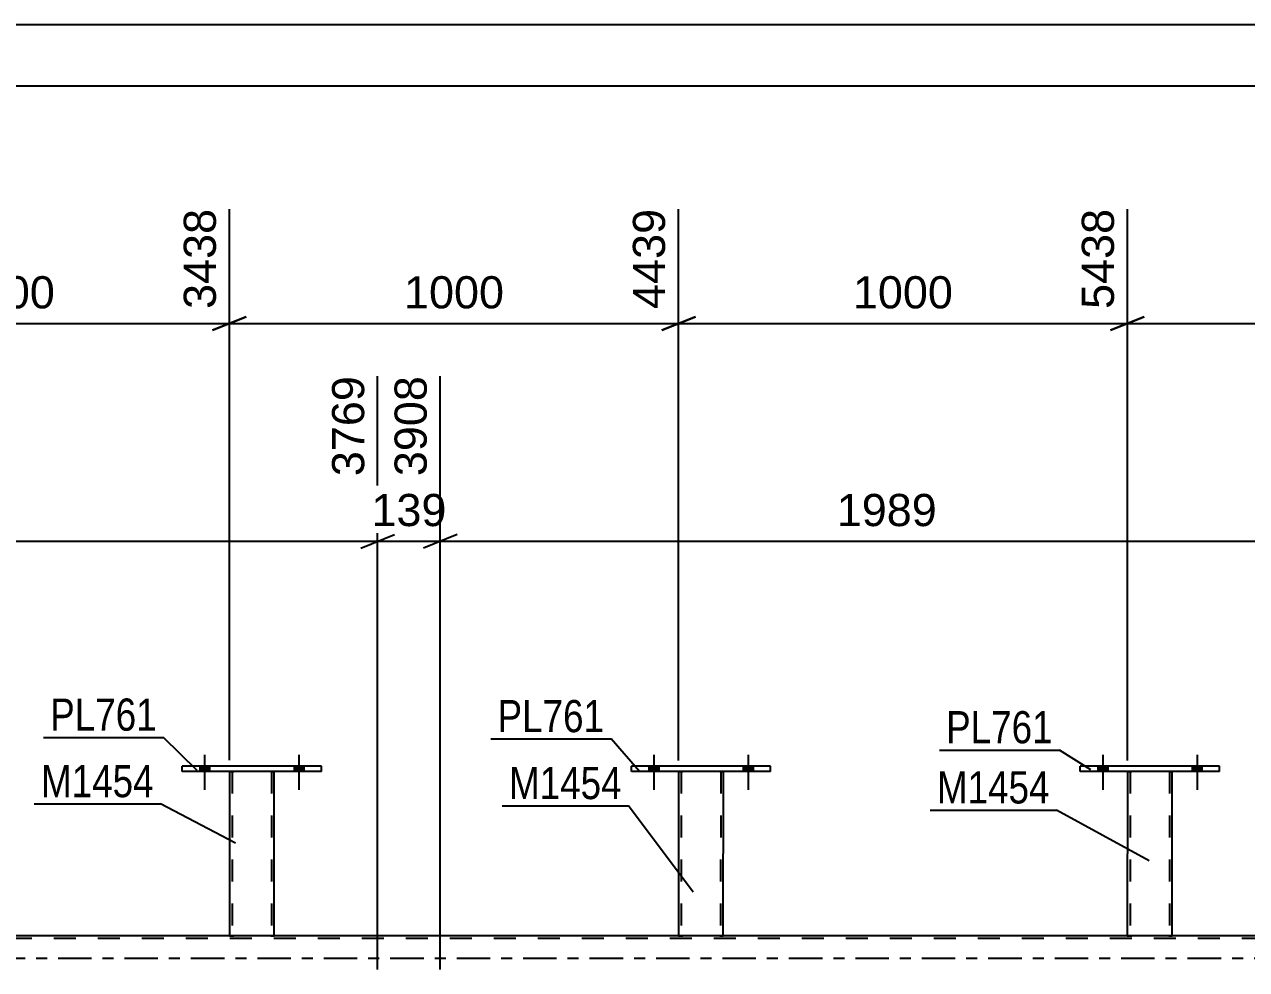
# Model space of a CAD drawing. Header units: millimetres. Extents: x -57 to 784, y -419 to 175.
# Drawn here: x 107.8 to 216.6, y -1 to 83.2 of the extents above; entities that cross this region are included whole.
import ezdxf

# ---------------------------------------------------------------- set-up
doc = ezdxf.new("R2010")
doc.units = ezdxf.units.MM
doc.linetypes.add('DXK_LINE_DOT2', pattern=[3.9198, 1.9599, -1.9599])
doc.linetypes.add('DXK_LINE_DOT3', pattern=[5.9187, 2.979, -0.9799, 0.9799, -0.9799])
doc.styles.add('Arial', font='ARIAL.TTF', dxfattribs={"height": 0.2})
doc.styles.add('Arial Narrow', font='ARIALN.TTF', dxfattribs={"height": 0.2})

# ---------------------------------------------------------------- blocks, each defined once
blk = doc.blocks.new('Part-122571493-2538 - 2452')
at = {"color": 2, "linetype": 'Continuous'}
for p, q in [((206.03, 16.64), (206.02, 2)), ((210.02, 2), (210.03, 16.64)), ((206.06, 2), (206.02, 2)), ((206.16, 2), (206.06, 2)), ((206.32, 2), (206.16, 2)), ((209.73, 2), (206.32, 2)), ((209.88, 2), (209.73, 2)), ((209.99, 2), (209.88, 2)), ((209.99, 2), (210.02, 2))]:
    blk.add_line(p, q, dxfattribs=at)
at = {"color": 7, "linetype": 'DXK_LINE_DOT2'}
for p, q in [((206.03, 16.64), (206.03, 16.64)), ((206.03, 16.64), (206.03, 16.64)), ((206.03, 16.64), (206.03, 16.64)), ((206.06, 16.64), (206.03, 16.64)), ((206.03, 16.64), (206.06, 16.64)), ((206.17, 16.64), (206.06, 16.64)), ((206.06, 16.64), (206.17, 16.64)), ((206.32, 16.64), (206.17, 16.64)), ((206.17, 16.64), (206.32, 16.64)), ((206.27, 16.64), (206.26, 2)), ((206.27, 16.64), (206.27, 16.64)), ((206.28, 16.64), (206.27, 16.64)), ((206.27, 16.64), (206.28, 16.64)), ((206.34, 16.64), (206.28, 16.64)), ((206.28, 16.64), (206.34, 16.64)), ((209.73, 16.64), (206.32, 16.64)), ((209.73, 16.64), (206.32, 16.64)), ((209.64, 16.64), (206.34, 16.64)), ((206.34, 16.64), (206.41, 16.64)), ((209.72, 16.64), (206.41, 16.64)), ((209.72, 16.64), (209.64, 16.64)), ((209.77, 16.64), (209.72, 16.64)), ((209.72, 16.64), (209.77, 16.64)), ((209.73, 16.64), (209.89, 16.64)), ((209.89, 16.64), (209.73, 16.64)), ((209.79, 16.64), (209.77, 16.64)), ((209.77, 16.64), (209.79, 16.64)), ((209.79, 16.64), (209.78, 2)), ((209.79, 16.64), (209.79, 16.64)), ((209.89, 16.64), (209.99, 16.64)), ((209.99, 16.64), (209.89, 16.64)), ((209.99, 16.64), (210.03, 16.64)), ((210.03, 16.64), (209.99, 16.64)), ((210.03, 16.64), (210.03, 16.64)), ((210.03, 16.64), (210.03, 16.64)), ((210.03, 16.64), (210.03, 16.64)), ((206.02, 2), (206.06, 2)), ((206.06, 2), (206.16, 2)), ((206.16, 2), (206.32, 2)), ((206.28, 2), (206.26, 2)), ((206.26, 2), (206.28, 2)), ((206.33, 2), (206.28, 2)), ((206.28, 2), (206.32, 2)), ((209.73, 2), (206.32, 2)), ((206.32, 2), (206.33, 2)), ((209.63, 2), (206.33, 2)), ((206.33, 2), (206.41, 2)), ((209.71, 2), (206.41, 2)), ((209.71, 2), (209.63, 2)), ((209.76, 2), (209.71, 2)), ((209.71, 2), (209.76, 2)), ((209.73, 2), (209.88, 2)), ((209.78, 2), (209.76, 2)), ((209.76, 2), (209.78, 2)), ((209.88, 2), (209.99, 2)), ((209.99, 2), (210.02, 2)), ((210.02, 2), (210.02, 2)), ((210.02, 2), (210.02, 2)), ((210.02, 2), (210.02, 2)), ((210.02, 2), (210.02, 2))]:
    blk.add_line(p, q, dxfattribs=at)
blk = doc.blocks.new('Bolt-122571493-2719 - 2452')
at = {"linetype": 'Continuous'}
for points in [[(123.39, 16.64), (124.27, 16.64), (124.27, 17.12), (123.39, 17.12)], [(131.79, 16.64), (132.67, 16.64), (132.67, 17.12), (131.79, 17.12)]]:
    blk.add_hatch(color=1, dxfattribs=at).paths.add_polyline_path(points)
at = {"color": 1, "linetype": 'Continuous'}
for p, q in [((123.83, 18.12), (123.83, 15)), ((132.23, 18.12), (132.23, 15)), ((123.39, 17.12), (123.39, 16.64)), ((124.27, 17.12), (124.27, 16.64)), ((131.79, 17.12), (131.79, 16.64)), ((132.67, 17.12), (132.67, 16.64))]:
    blk.add_line(p, q, dxfattribs=at)
blk = doc.blocks.new('Part-122571493-2771 - 2452')
at = {"color": 2, "linetype": 'Continuous'}
for p, q in [((126.03, 16.64), (126.03, 2)), ((130.03, 2), (130.03, 16.64)), ((126.06, 2), (126.03, 2)), ((126.17, 2), (126.06, 2)), ((126.32, 2), (126.17, 2)), ((129.73, 2), (126.32, 2)), ((129.89, 2), (129.73, 2)), ((129.99, 2), (129.89, 2)), ((129.99, 2), (130.03, 2))]:
    blk.add_line(p, q, dxfattribs=at)
at = {"color": 7, "linetype": 'DXK_LINE_DOT2'}
for p, q in [((126.03, 16.64), (126.03, 16.64)), ((126.03, 16.64), (126.03, 16.64)), ((126.03, 16.64), (126.03, 16.64)), ((126.07, 16.64), (126.03, 16.64)), ((126.03, 16.64), (126.07, 16.64)), ((126.17, 16.64), (126.07, 16.64)), ((126.07, 16.64), (126.17, 16.64)), ((126.33, 16.64), (126.17, 16.64)), ((126.17, 16.64), (126.33, 16.64)), ((126.27, 16.64), (126.27, 16.64)), ((126.27, 16.64), (126.27, 2)), ((126.29, 16.64), (126.27, 16.64)), ((126.27, 16.64), (126.29, 16.64)), ((126.34, 16.64), (126.29, 16.64)), ((126.29, 16.64), (126.34, 16.64)), ((129.74, 16.64), (126.33, 16.64)), ((129.74, 16.64), (126.33, 16.64)), ((129.64, 16.64), (126.34, 16.64)), ((126.34, 16.64), (126.42, 16.64)), ((129.72, 16.64), (126.42, 16.64)), ((129.72, 16.64), (129.64, 16.64)), ((129.77, 16.64), (129.72, 16.64)), ((129.72, 16.64), (129.77, 16.64)), ((129.74, 16.64), (129.89, 16.64)), ((129.89, 16.64), (129.74, 16.64)), ((129.79, 16.64), (129.77, 16.64)), ((129.77, 16.64), (129.79, 16.64)), ((129.79, 16.64), (129.79, 16.64)), ((129.79, 16.64), (129.79, 2)), ((129.89, 16.64), (130, 16.64)), ((130, 16.64), (129.89, 16.64)), ((130, 16.64), (130.03, 16.64)), ((130.03, 16.64), (130, 16.64)), ((130.03, 16.64), (130.03, 16.64)), ((130.03, 16.64), (130.03, 16.64)), ((130.03, 16.64), (130.03, 16.64)), ((126.03, 2), (126.06, 2)), ((126.06, 2), (126.17, 2)), ((126.17, 2), (126.32, 2)), ((126.29, 2), (126.27, 2)), ((126.27, 2), (126.29, 2)), ((126.34, 2), (126.29, 2)), ((126.29, 2), (126.32, 2)), ((129.73, 2), (126.32, 2)), ((126.32, 2), (126.34, 2)), ((129.64, 2), (126.34, 2)), ((126.34, 2), (126.42, 2)), ((129.72, 2), (126.42, 2)), ((129.72, 2), (129.64, 2)), ((129.77, 2), (129.72, 2)), ((129.72, 2), (129.77, 2)), ((129.73, 2), (129.89, 2)), ((129.79, 2), (129.77, 2)), ((129.77, 2), (129.79, 2)), ((129.89, 2), (129.99, 2)), ((129.99, 2), (130.03, 2)), ((130.03, 2), (130.03, 2)), ((130.03, 2), (130.03, 2)), ((130.03, 2), (130.03, 2)), ((130.03, 2), (130.03, 2))]:
    blk.add_line(p, q, dxfattribs=at)
blk = doc.blocks.new('Part-122571493-2902 - 2452')
at = {"color": 2, "linetype": 'Continuous'}
for p, q in [((166.04, 16.64), (166.03, 2)), ((170.03, 2), (170.04, 16.64)), ((166.07, 2), (166.03, 2)), ((166.17, 2), (166.07, 2)), ((166.33, 2), (166.17, 2)), ((169.74, 2), (166.33, 2)), ((169.89, 2), (169.74, 2)), ((170, 2), (169.89, 2)), ((170, 2), (170.03, 2))]:
    blk.add_line(p, q, dxfattribs=at)
at = {"color": 7, "linetype": 'DXK_LINE_DOT2'}
for p, q in [((166.04, 16.64), (166.04, 16.64)), ((166.04, 16.64), (166.04, 16.64)), ((166.04, 16.64), (166.04, 16.64)), ((166.07, 16.64), (166.04, 16.64)), ((166.04, 16.64), (166.07, 16.64)), ((166.18, 16.64), (166.07, 16.64)), ((166.07, 16.64), (166.18, 16.64)), ((166.33, 16.64), (166.18, 16.64)), ((166.18, 16.64), (166.33, 16.64)), ((166.28, 16.64), (166.27, 2)), ((166.28, 16.64), (166.28, 16.64)), ((166.3, 16.64), (166.28, 16.64)), ((166.28, 16.64), (166.3, 16.64)), ((166.35, 16.64), (166.3, 16.64)), ((166.3, 16.64), (166.35, 16.64)), ((169.74, 16.64), (166.33, 16.64)), ((169.74, 16.64), (166.33, 16.64)), ((169.65, 16.64), (166.35, 16.64)), ((166.35, 16.64), (166.43, 16.64)), ((169.73, 16.64), (166.43, 16.64)), ((169.73, 16.64), (169.65, 16.64)), ((169.78, 16.64), (169.73, 16.64)), ((169.73, 16.64), (169.78, 16.64)), ((169.74, 16.64), (169.9, 16.64)), ((169.9, 16.64), (169.74, 16.64)), ((169.8, 16.64), (169.78, 16.64)), ((169.78, 16.64), (169.8, 16.64)), ((169.8, 16.64), (169.79, 2)), ((169.8, 16.64), (169.8, 16.64)), ((169.9, 16.64), (170, 16.64)), ((170, 16.64), (169.9, 16.64)), ((170, 16.64), (170.04, 16.64)), ((170.04, 16.64), (170, 16.64)), ((170.04, 16.64), (170.04, 16.64)), ((170.04, 16.64), (170.04, 16.64)), ((170.04, 16.64), (170.04, 16.64)), ((166.03, 2), (166.07, 2)), ((166.07, 2), (166.17, 2)), ((166.17, 2), (166.33, 2)), ((166.29, 2), (166.27, 2)), ((166.27, 2), (166.29, 2)), ((166.34, 2), (166.29, 2)), ((166.29, 2), (166.33, 2)), ((169.74, 2), (166.33, 2)), ((166.33, 2), (166.34, 2)), ((169.65, 2), (166.34, 2)), ((166.34, 2), (166.42, 2)), ((169.72, 2), (166.42, 2)), ((169.72, 2), (169.65, 2)), ((169.77, 2), (169.72, 2)), ((169.72, 2), (169.77, 2)), ((169.74, 2), (169.89, 2)), ((169.79, 2), (169.77, 2)), ((169.77, 2), (169.79, 2)), ((169.89, 2), (170, 2)), ((170, 2), (170.03, 2)), ((170.03, 2), (170.03, 2)), ((170.03, 2), (170.03, 2)), ((170.03, 2), (170.03, 2)), ((170.03, 2), (170.03, 2))]:
    blk.add_line(p, q, dxfattribs=at)
blk = doc.blocks.new('Bolt-122571493-2812 - 2452')
at = {"linetype": 'Continuous'}
for points in [[(123.39, 16.64), (124.27, 16.64), (124.27, 17.12), (123.39, 17.12)], [(131.79, 16.64), (132.67, 16.64), (132.67, 17.12), (131.79, 17.12)]]:
    blk.add_hatch(color=1, dxfattribs=at).paths.add_polyline_path(points)
at = {"color": 1, "linetype": 'Continuous'}
for p, q in [((123.83, 18.12), (123.83, 15)), ((132.23, 18.12), (132.23, 15)), ((123.39, 17.12), (123.39, 16.64)), ((124.27, 17.12), (124.27, 16.64)), ((131.79, 17.12), (131.79, 16.64)), ((132.67, 17.12), (132.67, 16.64))]:
    blk.add_line(p, q, dxfattribs=at)
blk = doc.blocks.new('Bolt-122571493-2934 - 2452')
at = {"linetype": 'Continuous'}
for points in [[(163.4, 16.64), (164.28, 16.64), (164.28, 17.12), (163.4, 17.12)], [(171.8, 16.64), (172.68, 16.64), (172.68, 17.12), (171.8, 17.12)]]:
    blk.add_hatch(color=1, dxfattribs=at).paths.add_polyline_path(points)
at = {"color": 1, "linetype": 'Continuous'}
for p, q in [((163.84, 18.12), (163.84, 15)), ((172.24, 18.12), (172.24, 15)), ((163.4, 17.12), (163.4, 16.64)), ((164.28, 17.12), (164.28, 16.64)), ((171.8, 17.12), (171.8, 16.64)), ((172.68, 17.12), (172.68, 16.64))]:
    blk.add_line(p, q, dxfattribs=at)
blk = doc.blocks.new('Bolt-122571493-2822 - 2452')
at = {"linetype": 'Continuous'}
for points in [[(163.4, 16.64), (164.28, 16.64), (164.28, 17.12), (163.4, 17.12)], [(171.8, 16.64), (172.68, 16.64), (172.68, 17.12), (171.8, 17.12)]]:
    blk.add_hatch(color=1, dxfattribs=at).paths.add_polyline_path(points)
at = {"color": 1, "linetype": 'Continuous'}
for p, q in [((163.84, 18.12), (163.84, 15)), ((172.24, 18.12), (172.24, 15)), ((163.4, 17.12), (163.4, 16.64)), ((164.28, 17.12), (164.28, 16.64)), ((171.8, 17.12), (171.8, 16.64)), ((172.68, 17.12), (172.68, 16.64))]:
    blk.add_line(p, q, dxfattribs=at)
blk = doc.blocks.new('Bolt-122571493-2823 - 2452')
at = {"linetype": 'Continuous'}
for points in [[(203.39, 16.64), (204.27, 16.64), (204.27, 17.12), (203.39, 17.12)], [(211.79, 16.64), (212.67, 16.64), (212.67, 17.12), (211.79, 17.12)]]:
    blk.add_hatch(color=1, dxfattribs=at).paths.add_polyline_path(points)
at = {"color": 1, "linetype": 'Continuous'}
for p, q in [((203.83, 18.12), (203.83, 15)), ((212.23, 18.12), (212.23, 15)), ((203.39, 17.12), (203.39, 16.64)), ((204.27, 17.12), (204.27, 16.64)), ((211.79, 17.12), (211.79, 16.64)), ((212.67, 17.12), (212.67, 16.64))]:
    blk.add_line(p, q, dxfattribs=at)
blk = doc.blocks.new('Part-122571493-2871 - 2452')
at = {"color": 2, "linetype": 'Continuous'}
for p, q in [((161.84, 16.64), (161.84, 17.12)), ((174.24, 17.12), (161.84, 17.12)), ((174.24, 16.64), (161.84, 16.64)), ((174.24, 16.64), (174.24, 17.12))]:
    blk.add_line(p, q, dxfattribs=at)
blk = doc.blocks.new('Part-122571493-2881 - 2452')
at = {"color": 7, "linetype": 'DXK_LINE_DOT2'}
for p, q in [((688.57, 1.76), (33.83, 1.76)), ((130.03, 2), (126.03, 2)), ((170.03, 2), (166.03, 2)), ((210.02, 2), (206.02, 2))]:
    blk.add_line(p, q, dxfattribs=at)
at = {"color": 2, "linetype": 'Continuous'}
for p, q in [((126.03, 2), (90.02, 2)), ((166.03, 2), (130.03, 2)), ((206.02, 2), (170.03, 2)), ((246.02, 2), (210.02, 2))]:
    blk.add_line(p, q, dxfattribs=at)
at = {"color": 7, "linetype": 'DXK_LINE_DOT3'}
blk.add_line((33.83, 0), (698.57, 0), dxfattribs=at)
blk = doc.blocks.new('Part-122571493-2944 - 2452')
at = {"color": 2, "linetype": 'Continuous'}
for p, q in [((201.83, 16.64), (201.83, 17.12)), ((214.23, 17.12), (201.83, 17.12)), ((214.23, 16.64), (201.83, 16.64)), ((214.23, 16.64), (214.23, 17.12))]:
    blk.add_line(p, q, dxfattribs=at)
blk = doc.blocks.new('Part-122571493-2950 - 2452')
at = {"color": 2, "linetype": 'Continuous'}
for p, q in [((121.83, 16.64), (121.83, 17.12)), ((134.23, 17.12), (121.83, 17.12)), ((134.23, 16.64), (121.83, 16.64)), ((134.23, 16.64), (134.23, 17.12))]:
    blk.add_line(p, q, dxfattribs=at)
blk = doc.blocks.new('Bolt-122571493-2975 - 2452')
at = {"linetype": 'Continuous'}
for points in [[(203.39, 16.64), (204.27, 16.64), (204.27, 17.12), (203.39, 17.12)], [(211.79, 16.64), (212.67, 16.64), (212.67, 17.12), (211.79, 17.12)]]:
    blk.add_hatch(color=1, dxfattribs=at).paths.add_polyline_path(points)
at = {"color": 1, "linetype": 'Continuous'}
for p, q in [((203.83, 18.12), (203.83, 15)), ((212.23, 18.12), (212.23, 15)), ((203.39, 17.12), (203.39, 16.64)), ((204.27, 17.12), (204.27, 16.64)), ((211.79, 17.12), (211.79, 16.64)), ((212.67, 17.12), (212.67, 16.64))]:
    blk.add_line(p, q, dxfattribs=at)
blk = doc.blocks.new('StraightDimension-122571493-17809 - 2452')
at = {"color": 7, "linetype": 'Continuous'}
for p, q in [((206.03, 17.62), (206.03, 66.72)), ((246.03, 17.6), (246.03, 66.72)), ((207.53, 57.13), (204.53, 55.93)), ((244.53, 55.93), (247.53, 57.13)), ((206.03, 56.53), (246.03, 56.53))]:
    blk.add_line(p, q, dxfattribs=at)
at = {"color": 0}
blk.add_wipeout([(231.07, 57.28), (231.07, 61.48), (220.98, 61.48), (220.98, 57.28)], dxfattribs=at)
at = {"color": 3, "style": 'Arial'}
blk.add_text('1000', height=2.865, dxfattribs=at).set_placement((221.58, 57.88))
at = {"color": 0, "linetype": 'Continuous'}
blk.add_wipeout([(245.43, 67.32), (241.23, 67.32), (241.23, 57.23), (245.43, 57.23)], dxfattribs=at)
at = {"color": 3, "linetype": 'Continuous', "style": 'Arial'}
blk.add_text('6438', height=2.865, rotation=90.0002, dxfattribs=at).set_placement((244.83, 57.83))
blk = doc.blocks.new('StraightDimension-122571493-3809 - 2452')
at = {"color": 7, "linetype": 'Continuous'}
for p, q in [((139.24, -1), (139.24, 51.84)), ((55.42, -1), (55.42, 47.34)), ((56.92, 37.74), (53.92, 36.54)), ((55.42, 37.14), (139.24, 37.14)), ((137.74, 36.54), (140.74, 37.74))]:
    blk.add_line(p, q, dxfattribs=at)
at = {"color": 0, "linetype": 'Continuous'}
blk.add_wipeout([(138.63, 52.44), (134.43, 52.44), (134.43, 42.34), (138.63, 42.34)], dxfattribs=at)
at = {"color": 0}
blk.add_wipeout([(102.37, 37.89), (102.37, 42.09), (92.28, 42.09), (92.28, 37.89)], dxfattribs=at)
at = {"color": 3, "linetype": 'Continuous', "style": 'Arial'}
blk.add_text('3769', height=2.865, rotation=90.0002, dxfattribs=at).set_placement((138.04, 42.94))
at = {"color": 3, "style": 'Arial'}
blk.add_text('2095', height=2.865, dxfattribs=at).set_placement((92.88, 38.49))
blk = doc.blocks.new('StraightDimension-122571493-17812 - 2452')
at = {"color": 7, "linetype": 'Continuous'}
for p, q in [((86.03, 17.64), (86.03, 66.72)), ((126.03, 17.64), (126.03, 66.72)), ((87.53, 57.13), (84.53, 55.93)), ((124.53, 55.93), (127.53, 57.13)), ((86.03, 56.53), (126.03, 56.53))]:
    blk.add_line(p, q, dxfattribs=at)
at = {"color": 0}
blk.add_wipeout([(111.08, 57.28), (111.08, 61.48), (100.98, 61.48), (100.98, 57.28)], dxfattribs=at)
at = {"color": 3, "style": 'Arial'}
blk.add_text('1000', height=2.865, dxfattribs=at).set_placement((101.58, 57.88))
at = {"color": 0, "linetype": 'Continuous'}
blk.add_wipeout([(125.43, 67.32), (121.23, 67.32), (121.23, 57.23), (125.43, 57.23)], dxfattribs=at)
at = {"color": 3, "linetype": 'Continuous', "style": 'Arial'}
blk.add_text('3438', height=2.865, rotation=90.0002, dxfattribs=at).set_placement((124.83, 57.83))
blk = doc.blocks.new('StraightDimension-122571493-3820 - 2452')
at = {"color": 7, "linetype": 'Continuous'}
for p, q in [((139.24, -1), (139.24, 51.84)), ((144.81, -1), (144.81, 51.84)), ((137.74, 36.54), (140.74, 37.74)), ((139.24, 37.14), (144.81, 37.14)), ((146.31, 37.74), (143.31, 36.54))]:
    blk.add_line(p, q, dxfattribs=at)
at = {"color": 0}
blk.add_wipeout([(145.96, 37.89), (145.96, 42.09), (138.09, 42.09), (138.09, 37.89)], dxfattribs=at)
at = {"color": 3, "style": 'Arial'}
blk.add_text('139', height=2.865, dxfattribs=at).set_placement((138.69, 38.49))
at = {"color": 0, "linetype": 'Continuous'}
blk.add_wipeout([(144.21, 52.44), (140.01, 52.44), (140.01, 42.34), (144.21, 42.34)], dxfattribs=at)
at = {"color": 3, "linetype": 'Continuous', "style": 'Arial'}
blk.add_text('3908', height=2.865, rotation=90.0002, dxfattribs=at).set_placement((143.61, 42.94))
blk = doc.blocks.new('StraightDimension-122571493-3834 - 2452')
at = {"color": 7, "linetype": 'Continuous'}
for p, q in [((144.81, -1), (144.81, 51.84)), ((224.37, -1), (224.37, 51.84)), ((146.31, 37.74), (143.31, 36.54)), ((144.81, 37.14), (224.37, 37.14)), ((222.87, 36.54), (225.87, 37.74))]:
    blk.add_line(p, q, dxfattribs=at)
at = {"color": 0, "linetype": 'Continuous'}
blk.add_wipeout([(223.77, 52.44), (219.57, 52.44), (219.57, 42.34), (223.77, 42.34)], dxfattribs=at)
at = {"color": 0}
blk.add_wipeout([(189.64, 37.89), (189.64, 42.09), (179.54, 42.09), (179.54, 37.89)], dxfattribs=at)
at = {"color": 3, "linetype": 'Continuous', "style": 'Arial'}
blk.add_text('5897', height=2.865, rotation=90.0002, dxfattribs=at).set_placement((223.17, 42.94))
at = {"color": 3, "style": 'Arial'}
blk.add_text('1989', height=2.865, dxfattribs=at).set_placement((180.14, 38.49))
blk = doc.blocks.new('StraightDimension-122571493-17810 - 2452')
at = {"color": 7, "linetype": 'Continuous'}
for p, q in [((166.04, 17.63), (166.04, 66.72)), ((206.03, 17.62), (206.03, 66.72)), ((167.54, 57.13), (164.54, 55.93)), ((204.53, 55.93), (207.53, 57.13)), ((166.04, 56.53), (206.03, 56.53))]:
    blk.add_line(p, q, dxfattribs=at)
at = {"color": 0}
blk.add_wipeout([(191.08, 57.28), (191.08, 61.48), (180.98, 61.48), (180.98, 57.28)], dxfattribs=at)
at = {"color": 3, "style": 'Arial'}
blk.add_text('1000', height=2.865, dxfattribs=at).set_placement((181.58, 57.88))
at = {"color": 0, "linetype": 'Continuous'}
blk.add_wipeout([(205.43, 67.32), (201.23, 67.32), (201.23, 57.23), (205.43, 57.23)], dxfattribs=at)
at = {"color": 3, "linetype": 'Continuous', "style": 'Arial'}
blk.add_text('5438', height=2.865, rotation=90.0002, dxfattribs=at).set_placement((204.83, 57.83))
blk = doc.blocks.new('StraightDimension-122571493-17811 - 2452')
at = {"color": 7, "linetype": 'Continuous'}
for p, q in [((126.03, 17.64), (126.03, 66.72)), ((166.04, 17.63), (166.04, 66.72)), ((127.53, 57.13), (124.53, 55.93)), ((164.54, 55.93), (167.54, 57.13)), ((126.03, 56.53), (166.04, 56.53))]:
    blk.add_line(p, q, dxfattribs=at)
at = {"color": 0}
blk.add_wipeout([(151.08, 57.28), (151.08, 61.48), (140.99, 61.48), (140.99, 57.28)], dxfattribs=at)
at = {"color": 3, "style": 'Arial'}
blk.add_text('1000', height=2.865, dxfattribs=at).set_placement((141.59, 57.88))
at = {"color": 0, "linetype": 'Continuous'}
blk.add_wipeout([(165.44, 67.32), (161.24, 67.32), (161.24, 57.23), (165.44, 57.23)], dxfattribs=at)
at = {"color": 3, "linetype": 'Continuous', "style": 'Arial'}
blk.add_text('4439', height=2.865, rotation=90.0002, dxfattribs=at).set_placement((164.84, 57.83))
blk = doc.blocks.new('StraightDimension-122571493-1738 - 1230')
at = {"color": 7, "linetype": 'Continuous'}
blk.add_line((0, 83.16), (688.57, 83.16), dxfattribs=at)
blk = doc.blocks.new('StraightDimension-122571493-2438 - 1230')
at = {"color": 7, "linetype": 'Continuous'}
blk.add_line((-0.64, 77.7), (689.21, 77.7), dxfattribs=at)
blk = doc.blocks.new('Mark-122571493-2534 - 2452')
at = {"color": 30, "linetype": 'Continuous'}
for p in [(188.46, 13.19), (207.96, 8.69)]:
    blk.add_line(p, (199.71, 13.19), dxfattribs=at)
at = {"color": 0}
blk.add_wipeout([(199.11, 13.79), (199.11, 16.79), (189.06, 16.79), (189.06, 13.79)], dxfattribs=at)
blk.add_wipeout([(199.11, 13.79), (199.11, 16.79), (189.06, 16.79), (189.06, 13.79)], dxfattribs=at)
at = {"color": 3, "style": 'Arial Narrow'}
blk.add_text('M1454', height=2.863, dxfattribs=at).set_placement((189.06, 13.79))
blk = doc.blocks.new('Mark-122571493-2767 - 2452')
at = {"color": 30, "linetype": 'Continuous'}
for p in [(108.65, 13.75), (126.58, 10.26)]:
    blk.add_line(p, (119.91, 13.75), dxfattribs=at)
at = {"color": 0}
blk.add_wipeout([(119.31, 14.35), (119.31, 17.35), (109.25, 17.35), (109.25, 14.35)], dxfattribs=at)
blk.add_wipeout([(119.31, 14.35), (119.31, 17.35), (109.25, 17.35), (109.25, 14.35)], dxfattribs=at)
at = {"color": 3, "style": 'Arial Narrow'}
blk.add_text('M1454', height=2.863, dxfattribs=at).set_placement((109.25, 14.35))
blk = doc.blocks.new('Mark-122571493-2898 - 2452')
at = {"color": 30, "linetype": 'Continuous'}
for p in [(150.34, 13.58), (167.36, 5.9)]:
    blk.add_line(p, (161.6, 13.58), dxfattribs=at)
at = {"color": 0}
blk.add_wipeout([(161, 14.18), (161, 17.18), (150.94, 17.18), (150.94, 14.18)], dxfattribs=at)
blk.add_wipeout([(161, 14.18), (161, 17.18), (150.94, 17.18), (150.94, 14.18)], dxfattribs=at)
at = {"color": 3, "style": 'Arial Narrow'}
blk.add_text('M1454', height=2.863, dxfattribs=at).set_placement((150.94, 14.18))
blk = doc.blocks.new('Mark-122571493-2940 - 2452')
at = {"color": 30, "linetype": 'Continuous'}
for p in [(189.28, 18.55), (202.76, 16.79)]:
    blk.add_line(p, (199.98, 18.55), dxfattribs=at)
at = {"color": 0}
blk.add_wipeout([(199.38, 19.15), (199.38, 22.15), (189.88, 22.15), (189.88, 19.15)], dxfattribs=at)
blk.add_wipeout([(199.38, 19.15), (199.38, 22.15), (189.88, 22.15), (189.88, 19.15)], dxfattribs=at)
at = {"color": 3, "style": 'Arial Narrow'}
blk.add_text('PL761', height=2.863, dxfattribs=at).set_placement((189.88, 19.15))
blk = doc.blocks.new('Mark-122571493-2867 - 2452')
at = {"color": 30, "linetype": 'Continuous'}
for p in [(149.32, 19.54), (162.56, 16.64)]:
    blk.add_line(p, (160.03, 19.54), dxfattribs=at)
at = {"color": 0}
blk.add_wipeout([(159.43, 20.14), (159.43, 23.14), (149.92, 23.14), (149.92, 20.14)], dxfattribs=at)
blk.add_wipeout([(159.43, 20.14), (159.43, 23.14), (149.92, 23.14), (149.92, 20.14)], dxfattribs=at)
at = {"color": 3, "style": 'Arial Narrow'}
blk.add_text('PL761', height=2.863, dxfattribs=at).set_placement((149.92, 20.14))
blk = doc.blocks.new('Mark-122571493-2946 - 2452')
at = {"color": 30, "linetype": 'Continuous'}
for p in [(109.47, 19.67), (123.17, 16.73)]:
    blk.add_line(p, (120.17, 19.67), dxfattribs=at)
at = {"color": 0}
blk.add_wipeout([(119.57, 20.27), (119.57, 23.27), (110.07, 23.27), (110.07, 20.27)], dxfattribs=at)
blk.add_wipeout([(119.57, 20.27), (119.57, 23.27), (110.07, 23.27), (110.07, 20.27)], dxfattribs=at)
at = {"color": 3, "style": 'Arial Narrow'}
blk.add_text('PL761', height=2.863, dxfattribs=at).set_placement((110.07, 20.27))

msp = doc.modelspace()

# ---------------------------------------------------------------- block references
for name in ['StraightDimension-122571493-1738 - 1230', 'Bolt-122571493-2719 - 2452', 'Bolt-122571493-2812 - 2452', 'Bolt-122571493-2934 - 2452', 'Bolt-122571493-2822 - 2452', 'Bolt-122571493-2823 - 2452', 'Bolt-122571493-2975 - 2452', 'Part-122571493-2950 - 2452', 'Part-122571493-2771 - 2452', 'Part-122571493-2871 - 2452', 'Part-122571493-2902 - 2452', 'Part-122571493-2944 - 2452', 'Part-122571493-2538 - 2452', 'Part-122571493-2881 - 2452']:
    msp.add_blockref(name, (0, 0))

# ---------------------------------------------------------------- next in the draw order: block references
for name in ['StraightDimension-122571493-2438 - 1230', 'StraightDimension-122571493-17809 - 2452', 'StraightDimension-122571493-3809 - 2452']:
    msp.add_blockref(name, (0, 0))

# ---------------------------------------------------------------- next in the draw order: block references
for name in ['StraightDimension-122571493-17812 - 2452', 'StraightDimension-122571493-3820 - 2452']:
    msp.add_blockref(name, (0, 0))

# ---------------------------------------------------------------- next in the draw order: block references
msp.add_blockref('StraightDimension-122571493-3834 - 2452', (0, 0))

# ---------------------------------------------------------------- next in the draw order: block references
for name in ['StraightDimension-122571493-17810 - 2452', 'Mark-122571493-2534 - 2452']:
    msp.add_blockref(name, (0, 0))

# ---------------------------------------------------------------- next in the draw order: block references
for name in ['StraightDimension-122571493-17811 - 2452', 'Mark-122571493-2940 - 2452']:
    msp.add_blockref(name, (0, 0))

# ---------------------------------------------------------------- next in the draw order: block references
for name in ['Mark-122571493-2767 - 2452', 'Mark-122571493-2898 - 2452']:
    msp.add_blockref(name, (0, 0))

# ---------------------------------------------------------------- next in the draw order: block references
for name in ['Mark-122571493-2946 - 2452', 'Mark-122571493-2867 - 2452']:
    msp.add_blockref(name, (0, 0))

doc.saveas('drawing.dxf')
